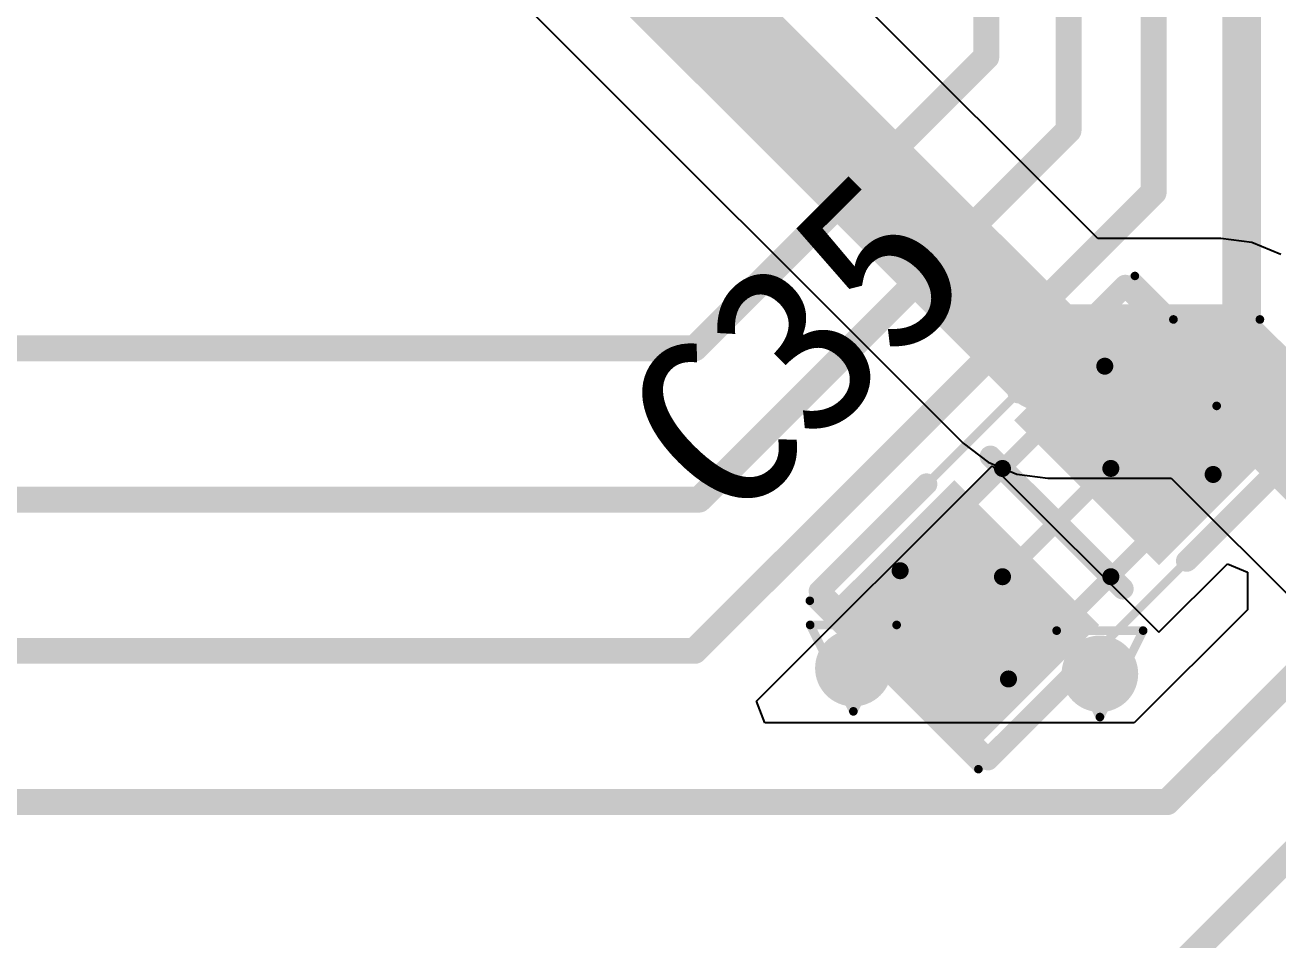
# Model space of a CAD drawing. Extents: x 75 to 173, y 40 to 188.
# Drawn here: x 113.19 to 120.55, y 132 to 137.38 of the extents above; entities that cross this region are included whole.
import ezdxf

# ---------------------------------------------------------------- set-up
doc = ezdxf.new("R2010")
doc.units = 0
doc.header["$MEASUREMENT"] = 0
doc.layers.get('0').update_dxf_attribs({"linetype": 'CONTINUOUS'})
for name, color, linetype in [('BottomLayer', 5, 'CONTINUOUS'), ('DRILLDRAWING', 1, 'CONTINUOUS'), ('MECHANICAL13', 56, 'CONTINUOUS'), ('MECHANICAL15', 56, 'CONTINUOUS'), ('MULTILAYER', 9, 'CONTINUOUS'), ('TopLayer', 1, 'CONTINUOUS'), ('TOPOVERLAY', 2, 'CONTINUOUS'), ('TOPPASTE', 8, 'CONTINUOUS'), ('TOPSOLDER', 216, 'CONTINUOUS'), ('ViaHoleLayer', 16, 'CONTINUOUS')]:
    doc.layers.add(name, color=color, linetype=linetype)

# ---------------------------------------------------------------- blocks, each defined once
blk = doc.blocks.new('C0603_100')
at = {"layer": 'MECHANICAL13', "const_width": 0.1}
for points in [[(-0.850001, 0.449999), (0.849998, 0.449999)], [(-0.850001, 0.449999), (-0.850001, -0.450002)], [(0.849998, 0.449999), (0.849998, -0.450002)], [(-0.850001, -0.450002), (0.849998, -0.450002)]]:
    blk.add_lwpolyline(points, dxfattribs=at)
at = {"layer": 'MECHANICAL13', "const_width": 0.05}
for points in [[(-0.875, 0.449999, 1), (-0.825002, 0.449999, 1)], [(-0.875, 0.449999, 1), (-0.825002, 0.449999, 1)], [(0.825, 0.449999, 1), (0.874997, 0.449999, 1)], [(0.825, 0.449999, 1), (0.874997, 0.449999, 1)], [(-0.875, -0.450002, 1), (-0.825002, -0.450002, 1)], [(-0.875, -0.450002, 1), (-0.825002, -0.450002, 1)], [(0.825, -0.450002, 1), (0.874997, -0.450002, 1)], [(0.825, -0.450002, 1), (0.874997, -0.450002, 1)]]:
    blk.add_lwpolyline(points, format="xyb", close=True, dxfattribs=at)
at = {"layer": 'MECHANICAL15'}
for points, const_width in [([(-1.35, 0.700001), (-1.35, -0.700001)], 0.05), ([(-1.35, 0.700001), (1.35, 0.700001)], 0.05), ([(1.35, 0.700001), (1.35, -0.700001)], 0.05), ([(0, 0.450002), (0, -0.450002)], 0.1), ([(-0.450002, 0), (0.450002, 0)], 0.1), ([(-1.35, -0.700001), (1.35, -0.700001)], 0.05)]:
    blk.add_lwpolyline(points, dxfattribs=dict(at, const_width=const_width))
for points, const_width in [([(-1.362499, 0.700001, 1), (-1.3375, 0.700001, 1)], 0.024999), ([(-1.362499, 0.700001, 1), (-1.3375, 0.700001, 1)], 0.024999), ([(1.3375, 0.700001, 1), (1.362499, 0.700001, 1)], 0.024999), ([(1.3375, 0.700001, 1), (1.362499, 0.700001, 1)], 0.024999), ([(-0.024999, 0.450002, 1), (0.024999, 0.450002, 1)], 0.05), ([(-0.475, 0, 1), (-0.425003, 0, 1)], 0.05), ([(0.425003, 0, 1), (0.475, 0, 1)], 0.05), ([(-0.024999, -0.450002, 1), (0.024999, -0.450002, 1)], 0.05), ([(-1.362499, -0.700001, 1), (-1.3375, -0.700001, 1)], 0.024999), ([(-1.362499, -0.700001, 1), (-1.3375, -0.700001, 1)], 0.024999), ([(1.3375, -0.700001, 1), (1.362499, -0.700001, 1)], 0.024999), ([(1.3375, -0.700001, 1), (1.362499, -0.700001, 1)], 0.024999)]:
    blk.add_lwpolyline(points, format="xyb", close=True, dxfattribs=dict(at, const_width=const_width))
at = {"layer": 'TOPOVERLAY', "const_width": 0.127}
for points in [[(-1.27, 0.700001), (-0.381, 0.700001)], [(-1.27, 0.700001), (-1.27, -0.700001)], [(0.381, 0.700001), (1.27, 0.700001)], [(1.27, 0.700001), (1.27, -0.700001)], [(0, 0.549996), (0, -0.549996)], [(-1.27, -0.700001), (-0.381, -0.700001)], [(0.381, -0.700001), (1.27, -0.700001)]]:
    blk.add_lwpolyline(points, dxfattribs=at)
at = {"layer": 'TOPOVERLAY', "const_width": 0.0635}
for points in [[(-1.30175, 0.700001, 1), (-1.23825, 0.700001, 1)], [(-1.30175, 0.700001, 1), (-1.23825, 0.700001, 1)], [(-0.41275, 0.700001, 1), (-0.34925, 0.700001, 1)], [(0.34925, 0.700001, 1), (0.41275, 0.700001, 1)], [(1.23825, 0.700001, 1), (1.30175, 0.700001, 1)], [(1.23825, 0.700001, 1), (1.30175, 0.700001, 1)], [(-0.03175, 0.549996, 1), (0.03175, 0.549996, 1)], [(-0.03175, -0.549996, 1), (0.03175, -0.549996, 1)], [(-1.30175, -0.700001, 1), (-1.23825, -0.700001, 1)], [(-1.30175, -0.700001, 1), (-1.23825, -0.700001, 1)], [(-0.41275, -0.700001, 1), (-0.34925, -0.700001, 1)], [(0.34925, -0.700001, 1), (0.41275, -0.700001, 1)], [(1.23825, -0.700001, 1), (1.30175, -0.700001, 1)], [(1.23825, -0.700001, 1), (1.30175, -0.700001, 1)]]:
    blk.add_lwpolyline(points, format="xyb", close=True, dxfattribs=at)
at = {"layer": 'TOPPASTE'}
for points in [[(-0.350002, -0.499999), (-0.350002, 0.499999), (-1.15, -0.499999), (-1.15, 0.499999)], [(1.149998, -0.499999), (1.149998, 0.499999), (0.349999, -0.499999), (0.349999, 0.499999)]]:
    blk.add_solid(points, dxfattribs=at)
at = {"layer": 'TOPSOLDER'}
for points in [[(-0.248402, -0.601599), (-0.248402, 0.601599), (-1.2516, -0.601599), (-1.2516, 0.601599)], [(1.251598, -0.601599), (1.251598, 0.601599), (0.248399, -0.601599), (0.248399, 0.601599)]]:
    blk.add_solid(points, dxfattribs=at)

msp = doc.modelspace()

# ---------------------------------------------------------------- linework, layer by layer
at = {"layer": 'BottomLayer'}
for p, q in [((119.48788, 136.12335), (112.70923, 142.902)), ((111.71288, 141.90565), (118.69788, 134.92065)), ((120.21174, 136.12335), (119.48788, 136.12335)), ((120.39409, 136.09934), (120.21174, 136.12335)), ((120.56401, 136.02896), (120.39409, 136.09934)), ((118.69788, 134.92065), (118.84379, 134.80868)), ((118.84379, 134.80868), (119.01371, 134.7383)), ((119.01371, 134.7383), (119.19606, 134.71429)), ((119.19606, 134.71429), (119.91992, 134.71429)), ((119.91992, 134.71429), (124.15857, 130.47564))]:
    msp.add_line(p, q, dxfattribs=at)
at = {"layer": 'BottomLayer', "const_width": 0.635}
for points in [[(112.21106, 142.40382), (119.19606, 135.41882)], [(119.19606, 135.41882), (120.21174, 135.41882)], [(120.21174, 135.41882), (124.65674, 130.97382)]]:
    msp.add_lwpolyline(points, dxfattribs=at)
at = {"layer": 'BottomLayer'}
for points, const_width in [([(119.03731, 135.41882, 1), (119.35481, 135.41882, 1)], 0.3175), ([(119.03731, 135.41882, 1), (119.35481, 135.41882, 1)], 0.3175), ([(120.05299, 135.41882, 1), (120.37049, 135.41882, 1)], 0.3175), ([(120.05299, 135.41882, 1), (120.37049, 135.41882, 1)], 0.3175), ([(120.07416, 135.39342, 1), (120.29915, 135.39342, 1)], 0.225), ([(117.94056, 133.59801, 1), (118.16555, 133.59801, 1)], 0.225), ([(119.38836, 133.56462, 1), (119.61335, 133.56462, 1)], 0.225)]:
    msp.add_lwpolyline(points, format="xyb", close=True, dxfattribs=dict(at, const_width=const_width))
at = {"layer": 'DRILLDRAWING', "const_width": 0.0508}
for points in [[(119.93266, 135.64742), (120.44066, 135.64742)], [(119.93266, 135.64742), (120.18666, 135.13942)], [(120.18666, 135.13942), (120.44066, 135.64742)], [(117.79906, 133.85201), (118.30706, 133.85201)], [(117.79906, 133.85201), (118.05306, 133.34401)], [(118.05306, 133.34401), (118.30706, 133.85201)], [(119.24686, 133.81862), (119.75486, 133.81862)], [(119.24686, 133.81862), (119.50086, 133.31062)], [(119.50086, 133.31062), (119.75486, 133.81862)]]:
    msp.add_lwpolyline(points, dxfattribs=at)
at = {"layer": 'DRILLDRAWING', "const_width": 0.0254}
for points in [[(119.91996, 135.64742, 1), (119.94536, 135.64742, 1)], [(119.91996, 135.64742, 1), (119.94536, 135.64742, 1)], [(120.42796, 135.64742, 1), (120.45336, 135.64742, 1)], [(120.42796, 135.64742, 1), (120.45336, 135.64742, 1)], [(120.17396, 135.13942, 1), (120.19936, 135.13942, 1)], [(120.17396, 135.13942, 1), (120.19936, 135.13942, 1)], [(117.78636, 133.85201, 1), (117.81176, 133.85201, 1)], [(117.78636, 133.85201, 1), (117.81176, 133.85201, 1)], [(118.29436, 133.85201, 1), (118.31976, 133.85201, 1)], [(118.29436, 133.85201, 1), (118.31976, 133.85201, 1)], [(119.23416, 133.81862, 1), (119.25956, 133.81862, 1)], [(119.23416, 133.81862, 1), (119.25956, 133.81862, 1)], [(119.74216, 133.81862, 1), (119.76756, 133.81862, 1)], [(119.74216, 133.81862, 1), (119.76756, 133.81862, 1)], [(118.04036, 133.34401, 1), (118.06576, 133.34401, 1)], [(118.04036, 133.34401, 1), (118.06576, 133.34401, 1)], [(119.48816, 133.31062, 1), (119.51356, 133.31062, 1)], [(119.48816, 133.31062, 1), (119.51356, 133.31062, 1)]]:
    msp.add_lwpolyline(points, format="xyb", close=True, dxfattribs=at)
at = {"layer": 'MULTILAYER', "const_width": 0.225}
for points in [[(120.07416, 135.39342, 1), (120.29915, 135.39342, 1)], [(117.94056, 133.59801, 1), (118.16555, 133.59801, 1)], [(119.38836, 133.56462, 1), (119.61335, 133.56462, 1)]]:
    msp.add_lwpolyline(points, format="xyb", close=True, dxfattribs=at)
at = {"layer": 'TopLayer'}
for p, q in [((117.48464, 133.40376), (118.86876, 134.78788)), ((118.86876, 134.78788), (119.8479, 133.80874)), ((119.8479, 133.80874), (120.24998, 134.21082)), ((120.24998, 134.21082), (120.36731, 134.16222)), ((120.36731, 134.16222), (120.36731, 133.94107)), ((120.36731, 133.94107), (119.703, 133.27676)), ((117.5324, 133.27676), (117.48464, 133.40376)), ((119.703, 133.27676), (117.5324, 133.27676))]:
    msp.add_line(p, q, dxfattribs=at)
for points, const_width in [([(120.33347, 135.54023), (120.33347, 140.17382)], 0.2286), ([(118.83347, 137.18983), (118.83347, 140.17382)], 0.1524), ([(119.31677, 136.75873), (119.31677, 139.80377)], 0.1524), ([(119.81677, 136.39513), (119.81677, 139.80376)], 0.1524), ([(117.12124, 135.47761), (118.83347, 137.18983)], 0.1524), ([(117.14664, 134.58861), (119.31677, 136.75873)], 0.1524), ([(117.12124, 133.69961), (119.81677, 136.39513)], 0.1524), ([(120.18666, 135.39342), (120.33347, 135.54023)], 0.2286), ([(110.99186, 135.47761), (117.12124, 135.47761)], 0.1524), ([(119.77718, 134.98395), (120.18666, 135.39342)], 0.2286), ([(112.03326, 134.58861), (117.14664, 134.58861)], 0.1524), ([(119.89609, 132.81061), (120.83346, 133.74798)], 0.1524), ([(111.01726, 133.69961), (117.12124, 133.69961)], 0.1524), ([(118.8428, 130.72217), (121.33346, 133.21283)], 0.1524), ([(109.23926, 132.81061), (119.89609, 132.81061)], 0.1524)]:
    msp.add_lwpolyline(points, dxfattribs=dict(at, const_width=const_width))
for points, const_width in [([(118.79537, 137.18983, 1), (118.87157, 137.18983, 1)], 0.0762), ([(118.79537, 137.18983, 1), (118.87157, 137.18983, 1)], 0.0762), ([(119.27867, 136.75873, 1), (119.35487, 136.75873, 1)], 0.0762), ([(119.27867, 136.75873, 1), (119.35487, 136.75873, 1)], 0.0762), ([(119.77867, 136.39513, 1), (119.85487, 136.39513, 1)], 0.0762), ([(119.77867, 136.39513, 1), (119.85487, 136.39513, 1)], 0.0762), ([(120.27632, 135.54023, 1), (120.39062, 135.54023, 1)], 0.1143), ([(120.27632, 135.54023, 1), (120.39062, 135.54023, 1)], 0.1143), ([(117.08314, 135.47761, 1), (117.15934, 135.47761, 1)], 0.0762), ([(117.08314, 135.47761, 1), (117.15934, 135.47761, 1)], 0.0762), ([(120.07416, 135.39342, 1), (120.29915, 135.39342, 1)], 0.225), ([(120.12951, 135.39342, 1), (120.24381, 135.39342, 1)], 0.1143), ([(120.12951, 135.39342, 1), (120.24381, 135.39342, 1)], 0.1143), ([(119.72003, 134.98395, 1), (119.83433, 134.98395, 1)], 0.1143), ([(117.10854, 134.58861, 1), (117.18474, 134.58861, 1)], 0.0762), ([(117.10854, 134.58861, 1), (117.18474, 134.58861, 1)], 0.0762), ([(117.94056, 133.59801, 1), (118.16555, 133.59801, 1)], 0.225), ([(119.38836, 133.56462, 1), (119.61335, 133.56462, 1)], 0.225), ([(117.08314, 133.69961, 1), (117.15934, 133.69961, 1)], 0.0762), ([(117.08314, 133.69961, 1), (117.15934, 133.69961, 1)], 0.0762), ([(119.85799, 132.81061, 1), (119.93419, 132.81061, 1)], 0.0762), ([(119.85799, 132.81061, 1), (119.93419, 132.81061, 1)], 0.0762)]:
    msp.add_lwpolyline(points, format="xyb", close=True, dxfattribs=dict(at, const_width=const_width))
at = {"layer": 'ViaHoleLayer', "const_width": 0.1}
for points in [[(120.13666, 135.39342, 1), (120.23666, 135.39342, 1)], [(118.00306, 133.59801, 1), (118.10306, 133.59801, 1)], [(119.45086, 133.56462, 1), (119.55086, 133.56462, 1)]]:
    msp.add_lwpolyline(points, format="xyb", close=True, dxfattribs=at)

# ---------------------------------------------------------------- block references
at = {"rotation": 45}
msp.add_blockref('C0603_100', (119.24686, 134.45362), dxfattribs=at)

# ---------------------------------------------------------------- texts
at = {"layer": 'TOPOVERLAY'}
msp.add_text('C35', height=1.016, rotation=45, dxfattribs=at).set_placement((117.33366, 134.40282))

doc.saveas('drawing.dxf')
